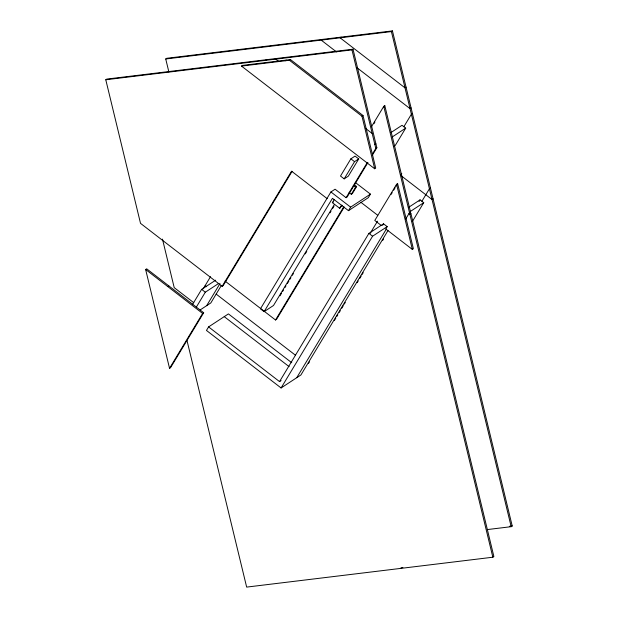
<?xml version="1.0" encoding="UTF-8"?>
<svg xmlns="http://www.w3.org/2000/svg" width="618" height="618" viewBox="0 0 618 618"><rect width="100%" height="100%" fill="white"/><g stroke="black" fill="none" stroke-linecap="round" stroke-linejoin="round"><path stroke-width="0.93" d="M192.661 304.265L201.638 289.379L215.69 280.163M203.214 288.815L210.529 276.686M196.331 307.1L205.307 292.206L218.556 283.523M206.659 305.671L219.985 283.577M169.541 368.32L202.634 313.442L203.677 312.754L146.675 268.815L145.632 269.494L169.541 368.32L170.583 367.64L203.677 312.754M221.36 285.47L210.838 302.928L200.24 309.881M372.391 155.141L376.849 147.748L353.009 49.201L106.821 79.081L105.778 79.761L140.518 223.353L222.156 286.296L291.565 171.194L327.177 198.648M292.105 171.325L223.198 285.609L222.156 286.296M291.742 362.72L228.421 313.898L208.59 326.907L206.458 330.437L281.082 387.965L300.912 374.964L388.027 230.483M367.934 162.526L347.138 197.018L346.095 197.706L335.08 189.208L330.908 191.951L260.441 308.822L264.11 311.65L273.504 305.493L334.415 204.473M350.869 158.834L340.495 176.045L344.172 178.872L348.343 176.138L358.718 158.926L355.049 156.099L350.869 158.834L354.547 161.669L358.718 158.926M371.403 126.844L383.763 106.342L384.805 105.655L410.545 212.036L409.016 213.519L409.85 214.16L492.84 557.22L246.659 587.1L187.022 340.611M373.929 123.7L374.917 122.063M383.817 107.3L384.805 105.655M264.11 311.65L332.445 198.316L348.482 210.676L368.313 197.675L370.445 194.137L355.288 182.449M344.172 178.872L354.547 161.669M342.163 205.269L339.699 208.305L332.36 202.642L334.253 199.506M279.993 295.775L281.484 293.311M282.472 291.665L283.461 290.02M284.944 287.555L285.933 285.918M287.424 283.453L288.907 280.989M289.896 279.344L290.893 277.706M292.376 275.242L293.365 273.596M305.253 253.89L306.737 251.426M330.012 212.824L331.001 211.178M332.484 208.714L333.975 206.25M339.699 208.305L341.599 205.168M346.095 197.706L367.386 162.395M372.337 154.183L375.806 148.436L376.849 147.748M225.068 281.097L275.52 319.985L343.708 206.899M349.116 192.584L351.318 194.284L355.582 187.208L356.625 186.528L354.33 184.759M344.257 207.038L276.563 319.305L275.52 319.985M356.625 186.528L352.36 193.596L351.318 194.284M348.482 210.676L350.615 207.138L370.445 194.137M403.855 126.721L411.395 114.222L412.438 113.534M390.87 132.615L402.024 125.299L405.694 128.135L395.319 145.338L393.728 146.381M401.051 174.786L401.762 173.604M208.59 326.907L279.537 381.6L368.907 233.388L383.523 223.809L387.192 226.636L385.794 228.954L412.33 249.409L413.372 248.722L397.621 183.631L396.578 184.311L374.786 220.464L381.391 225.555M391.186 194.307L392.175 192.669M393.658 190.205L395.149 187.741M396.138 186.095L397.621 183.631M370.035 233.565L377.513 221.174M281.082 387.965L372.577 236.215L387.192 226.636M382.588 225.354L383.523 223.809M296.733 377.698L386.343 229.093M308.428 363.546L309.425 361.893M334.315 320.618L335.806 318.139M336.802 316.486L337.799 314.84M339.29 312.36L340.286 310.707M341.777 308.235L343.276 305.755M344.272 304.102L345.269 302.449M357.212 282.635L358.208 280.989M359.699 278.509L361.198 276.037M362.194 274.384L363.183 272.731M382.604 240.533L383.6 238.88M405.624 219.143L409.495 212.716L410.545 212.036M419.066 201.499L420.055 199.853L423.732 202.681L412.291 221.653M421.893 201.267L429.425 188.768L430.476 188.088M168.892 72.02L165.732 58.973L166.775 58.293L392.445 30.9L512.222 525.995L511.179 526.683L487.27 529.58M241.491 66.08L242.534 65.4L290.475 59.575L362.998 115.489L375.721 168.081L374.678 168.76L241.491 66.08L289.433 60.263L290.475 59.575M265.64 60.363L266.682 59.676M285.184 60.78L286.227 60.093M322.217 39.421L321.175 40.108L336.447 51.881M341.144 37.126L340.101 37.814L405.014 87.856L406.057 87.177M105.778 79.761L351.966 49.888L353.009 49.201M165.732 58.973L391.403 31.588L392.445 30.9M374.678 168.76L361.955 116.176L362.998 115.489M411.086 107.934L410.035 108.621L356.965 67.702M374.871 144.581L375.914 143.894M392.152 137.011L405.694 128.135M167.787 286.582L168.838 285.895M332.36 202.642L333.403 201.962M408.907 207.161L420.055 199.853M410.19 211.565L423.732 202.681M433.079 198.849L432.036 199.537L401.43 175.937M409.85 214.16L410.893 213.473L410.058 212.831M279.537 381.6L281.105 380.572M492.84 557.22L493.882 556.532L410.893 213.473M509.356 526.343L512.222 525.995M400.966 567.811L402.882 567.579M289.433 60.263L361.955 116.176M275.728 59.135L278.764 61.483M365.362 128.243L372.198 133.511M353.287 185.446L355.582 187.208M360.966 202.364L377.722 215.28M330.908 191.951L350.615 207.138M368.907 233.388L372.577 236.215M205.153 285.601L206.621 286.737M216.169 294.091L295.528 355.28M201.638 289.379L205.307 292.206M224.249 316.64L289.093 366.628M193.743 302.696L174.206 287.633L162.472 239.112M145.632 269.494L202.634 313.442M391.403 31.588L511.179 526.683M383.763 106.342L409.495 212.716M396.578 184.311L412.33 249.409M351.966 49.888L375.806 148.436"/></g></svg>
